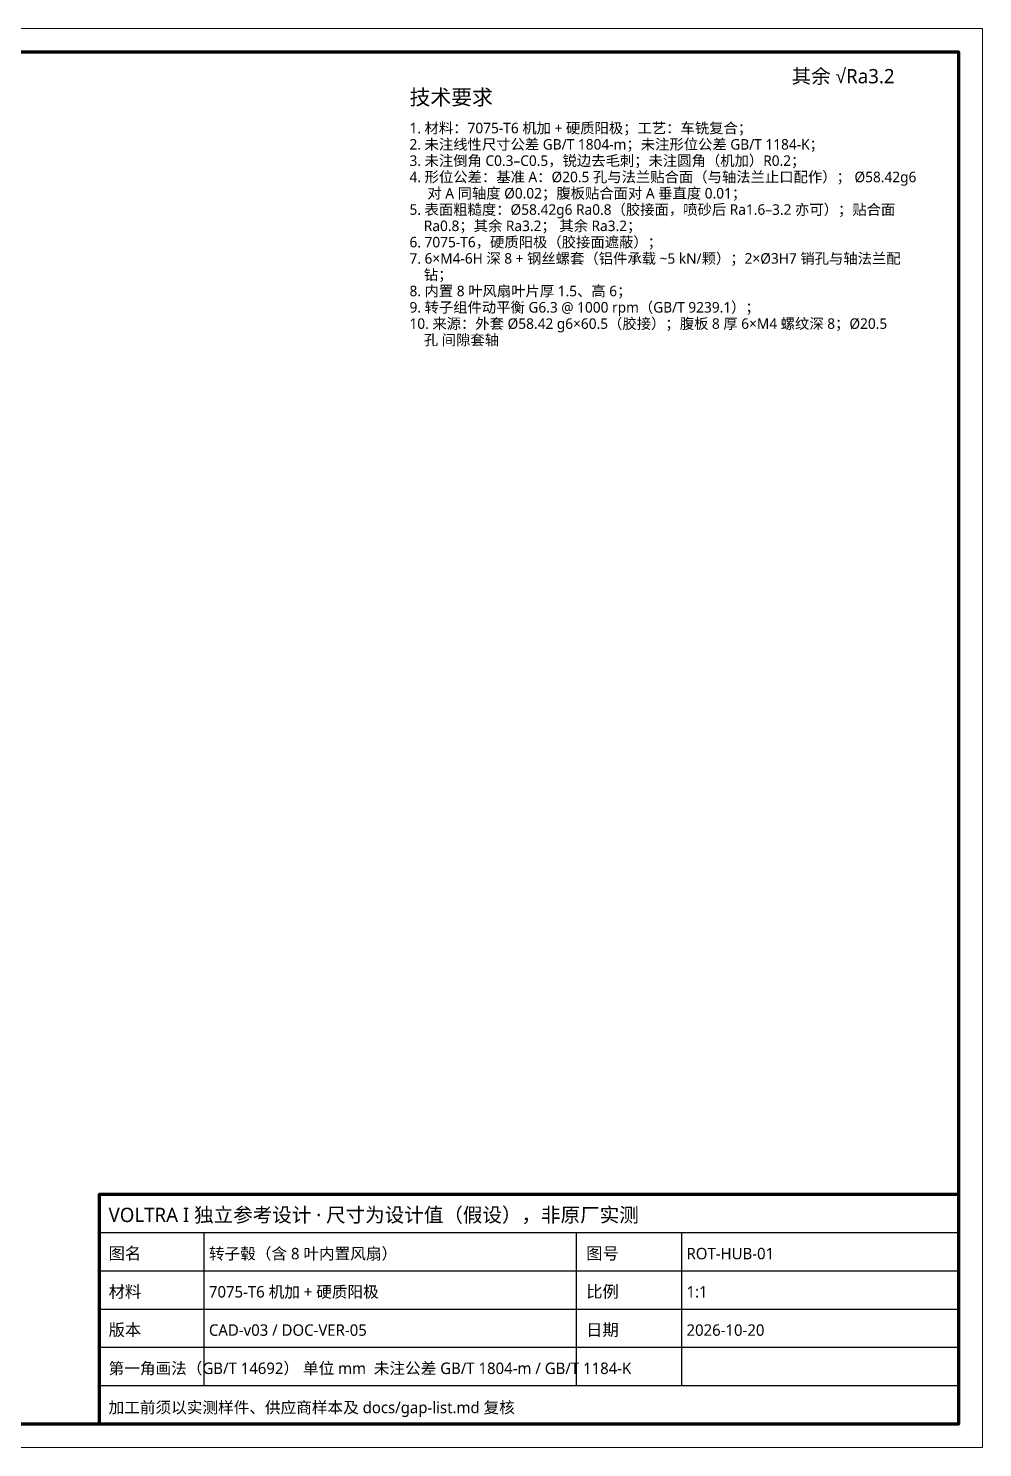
# Model space of a CAD drawing. Header units: millimetres. Extents: x 0 to 420, y 0 to 297.
# Drawn here: x 220.2 to 420, y 0 to 297 of the extents above; entities that cross this region are included whole.
import ezdxf

# ---------------------------------------------------------------- set-up
doc = ezdxf.new("R2010")
doc.units = ezdxf.units.MM
doc.layers.add('FRAME', color=7, linetype='CONTINUOUS', lineweight=70)
doc.layers.add('TEXT', color=7, linetype='CONTINUOUS', lineweight=25)
doc.styles.add('CJK', font='NotoSansCJK-Regular.ttc')

msp = doc.modelspace()

# ---------------------------------------------------------------- linework, layer by layer
at = {"layer": 'FRAME', "lineweight": 18}
msp.add_lwpolyline([(0, 0), (420, 0), (420, 297), (0, 297)], close=True, dxfattribs=at)
at = {"layer": 'FRAME'}
for points in [[(25, 5), (415, 5), (415, 292), (25, 292)], [(235, 5), (415, 5), (415, 53), (235, 53)]]:
    msp.add_lwpolyline(points, close=True, dxfattribs=at)
at = {"layer": 'TEXT'}
for p, q in [((235, 45), (415, 45)), ((257, 13), (257, 45)), ((335, 13), (335, 45)), ((357, 13), (357, 45)), ((235, 37), (415, 37)), ((235, 29), (415, 29)), ((235, 21), (415, 21)), ((235, 13), (415, 13))]:
    msp.add_line(p, q, dxfattribs=at)

# ---------------------------------------------------------------- texts
at = {"layer": 'TEXT', "style": 'CJK'}
for s, height, p in [('其余 √Ra3.2', 3, (380, 285.5)), ('技术要求', 3.2, (300, 281)), ('1. 材料：7075-T6 机加 + 硬质阳极；工艺：车铣复合；', 2.2, (300, 275.04)), ('2. 未注线性尺寸公差 GB/T 1804-m；未注形位公差 GB/T 1184-K；', 2.2, (300, 271.63)), ('3. 未注倒角 C0.3–C0.5，锐边去毛刺；未注圆角（机加）R0.2；', 2.2, (300, 268.22)), ('4. 形位公差：基准 A：Ø20.5 孔与法兰贴合面（与轴法兰止口配作）； Ø58.42g6', 2.2, (300, 264.81)), ('\u3000 对 A 同轴度 Ø0.02；腹板贴合面对 A 垂直度 0.01；', 2.2, (300, 261.4)), ('5. 表面粗糙度：Ø58.42g6 Ra0.8（胶接面，喷砂后 Ra1.6–3.2 亦可）；贴合面 ', 2.2, (300, 257.99)), ('\u3000Ra0.8；其余 Ra3.2； 其余 Ra3.2；', 2.2, (300, 254.58)), ('6. 7075-T6，硬质阳极（胶接面遮蔽）；', 2.2, (300, 251.17)), ('7. 6×M4-6H 深 8 + 钢丝螺套（铝件承载 ~5 kN/颗）；2×Ø3H7 销孔与轴法兰配', 2.2, (300, 247.76)), ('\u3000钻；', 2.2, (300, 244.35)), ('8. 内置 8 叶风扇叶片厚 1.5、高 6；', 2.2, (300, 240.94)), ('9. 转子组件动平衡 G6.3 @ 1000 rpm（GB/T 9239.1）；', 2.2, (300, 237.53)), ('10. 来源：外套 Ø58.42 g6×60.5（胶接）；腹板 8 厚 6×M4 螺纹深 8；Ø20.5 ', 2.2, (300, 234.12)), ('\u3000孔 间隙套轴', 2.2, (300, 230.71)), ('VOLTRA I 独立参考设计 · 尺寸为设计值（假设），非原厂实测', 3, (237, 47.2)), ('图名', 2.5, (237, 39.4)), ('转子毂（含 8 叶内置风扇）', 2.4, (258, 39.4)), ('图号', 2.5, (337, 39.4)), ('ROT-HUB-01', 2.4, (358, 39.4)), ('材料', 2.5, (237, 31.4)), ('7075-T6 机加 + 硬质阳极', 2.4, (258, 31.4)), ('比例', 2.5, (337, 31.4)), ('1:1', 2.4, (358, 31.4)), ('版本', 2.5, (237, 23.4)), ('CAD-v03 / DOC-VER-05', 2.4, (258, 23.4)), ('日期', 2.5, (337, 23.4)), ('2026-10-20', 2.4, (358, 23.4)), ('第一角画法（GB/T 14692） 单位 mm  未注公差 GB/T 1804-m / GB/T 1184-K', 2.4, (237, 15.4)), ('加工前须以实测样件、供应商样本及 docs/gap-list.md 复核', 2.4, (237, 7.2))]:
    msp.add_text(s, height=height, dxfattribs=at).set_placement(p)

doc.saveas('drawing.dxf')
